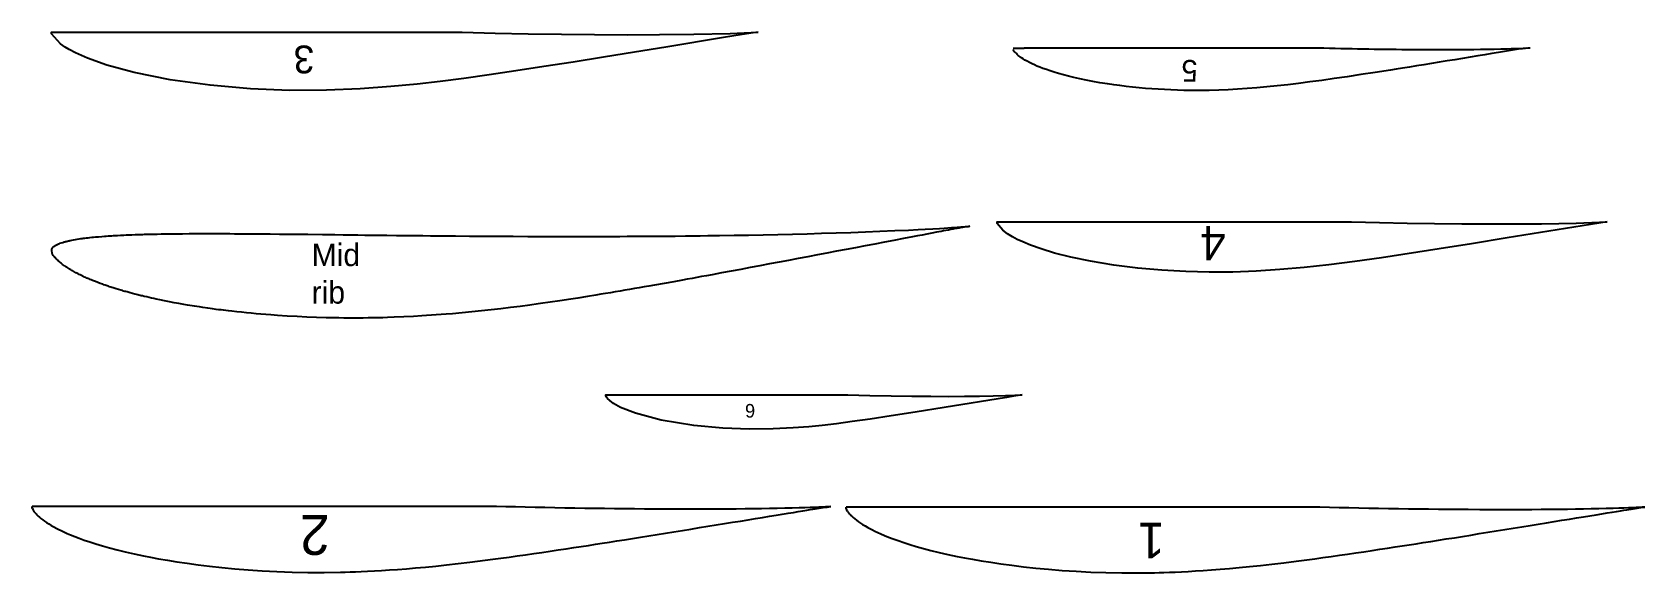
# Model space of a CAD drawing. Header units: metres. Extents: x -0.118 to 0.286, y -0.07 to 0.065.
import ezdxf

# ---------------------------------------------------------------- set-up
doc = ezdxf.new("R2010")
doc.units = ezdxf.units.M

msp = doc.modelspace()

# ---------------------------------------------------------------- linework, layer by layer
for p, q in [((0.12798, 0.06151), (0.13074, 0.06151)), ((0.20436, 0.06151), (0.13074, 0.06151)), ((-0.0014, -0.0532), (-0.11761, -0.0532)), ((0.20236, -0.05333), (0.08616, -0.05333)), ((0.08619, -0.0538), (0.08616, -0.05333))]:
    msp.add_line(p, q)
for points in [[(0.06415, 0.06549), (0.06226, 0.06523), (0.05966, 0.06482), (0.05549, 0.06414), (0.04104, 0.06178), (0.03318, 0.06051), (0.02539, 0.05925), (0.01782, 0.05804), (0.01051, 0.0569), (0.0035, 0.05583), (-0.0032, 0.05485), (-0.00955, 0.05396), (-0.01552, 0.0532), (-0.02123, 0.05254), (-0.02785, 0.05188), (-0.03548, 0.05132), (-0.04397, 0.05096), (-0.05317, 0.05092), (-0.06297, 0.05132), (-0.0731, 0.05222), (-0.08309, 0.05362), (-0.09212, 0.05543), (-0.09896, 0.05729), (-0.10377, 0.05899), (-0.10681, 0.06034), (-0.10833, 0.06115), (-0.10937, 0.06177), (-0.11051, 0.06257), (-0.11278, 0.06508), (-0.11279, 0.06513), (-0.11279, 0.06519), (-0.1128, 0.06525), (-0.1128, 0.06531), (-0.11281, 0.06537), (-0.11281, 0.06543), (-0.11281, 0.06549), (-0.00996, 0.06549), (-0.00174, 0.0653), (0.00656, 0.06513), (0.01488, 0.065), (0.02317, 0.06492), (0.03137, 0.06488), (0.03941, 0.0649), (0.048, 0.065), (0.05712, 0.0652), (0.06415, 0.06549)], [(0.11714, 0.01695), (0.11684, 0.01691), (0.11624, 0.01681), (0.11594, 0.01676), (0.11564, 0.01671), (0.11533, 0.01666), (0.11503, 0.0166), (0.11473, 0.01655), (0.11443, 0.0165), (0.11413, 0.01645), (0.11383, 0.01639), (0.11353, 0.01634), (0.11295, 0.01623), (0.11235, 0.01612), (0.11175, 0.016), (0.11115, 0.01589), (0.11055, 0.01578), (0.10995, 0.01566), (0.10879, 0.01544), (0.1076, 0.01521), (0.1064, 0.01498), (0.1052, 0.01475), (0.104, 0.01452), (0.10281, 0.01429), (0.10052, 0.01386), (0.09812, 0.0134), (0.09573, 0.01294), (0.09333, 0.01249), (0.09093, 0.01204), (0.08854, 0.01158), (0.08614, 0.01113), (0.08374, 0.01067), (0.08135, 0.01022), (0.07895, 0.00977), (0.07655, 0.00931), (0.07416, 0.00886), (0.07176, 0.0084), (0.06936, 0.00795), (0.06697, 0.0075), (0.06457, 0.00705), (0.06217, 0.0066), (0.05977, 0.00615), (0.05738, 0.00571), (0.05498, 0.00526), (0.05258, 0.00482), (0.05118, 0.00456), (0.04998, 0.00434), (0.04878, 0.00412), (0.04758, 0.0039), (0.04638, 0.00368), (0.04518, 0.00346), (0.04301, 0.00307), (0.04061, 0.00264), (0.03821, 0.00222), (0.03676, 0.00196), (0.03556, 0.00175), (0.03436, 0.00154), (0.03315, 0.00134), (0.03195, 0.00113), (0.03075, 0.00092), (0.02955, 0.00071), (0.02835, 0.00051), (0.02714, 0.00031), (0.02594, 0.00011), (0.02474, -0.00009), (0.02353, -0.00029), (0.02143, -0.00063), (0.01902, -0.00102), (0.01661, -0.00139), (0.01509, -0.00163), (0.01388, -0.00181), (0.01268, -0.00199), (0.01147, -0.00216), (0.01026, -0.00233), (0.00905, -0.0025), (0.00698, -0.00279), (0.00456, -0.00311), (0.00214, -0.00342), (-0.00028, -0.00371), (-0.0027, -0.00399), (-0.00513, -0.00425), (-0.00755, -0.0045), (-0.00998, -0.00473), (-0.01241, -0.00495), (-0.01401, -0.00508), (-0.01523, -0.00517), (-0.01645, -0.00526), (-0.01766, -0.00535), (-0.01888, -0.00543), (-0.0201, -0.00551), (-0.02212, -0.00562), (-0.02455, -0.00574), (-0.02699, -0.00584), (-0.02864, -0.0059), (-0.02986, -0.00594), (-0.03108, -0.00597), (-0.0323, -0.00599), (-0.03352, -0.00601), (-0.03474, -0.00603), (-0.03596, -0.00604), (-0.03718, -0.00604), (-0.0384, -0.00604), (-0.03961, -0.00603), (-0.04083, -0.00602), (-0.04205, -0.006), (-0.04401, -0.00596), (-0.04645, -0.00589), (-0.04888, -0.00579), (-0.05132, -0.00568), (-0.05376, -0.00554), (-0.05619, -0.00538), (-0.05792, -0.00526), (-0.05913, -0.00516), (-0.06035, -0.00506), (-0.06156, -0.00495), (-0.06278, -0.00484), (-0.06399, -0.00473), (-0.06521, -0.0046), (-0.06642, -0.00447), (-0.06763, -0.00434), (-0.06851, -0.00424), (-0.06912, -0.00416), (-0.06972, -0.00409), (-0.07033, -0.00401), (-0.07093, -0.00394), (-0.07154, -0.00386), (-0.07246, -0.00374), (-0.07367, -0.00357), (-0.07487, -0.0034), (-0.07577, -0.00326), (-0.07637, -0.00317), (-0.07698, -0.00308), (-0.07758, -0.00298), (-0.07818, -0.00288), (-0.07878, -0.00278), (-0.07968, -0.00263), (-0.08088, -0.00242), (-0.08208, -0.0022), (-0.08328, -0.00197), (-0.08447, -0.00174), (-0.08567, -0.00149), (-0.08658, -0.0013), (-0.08718, -0.00117), (-0.08777, -0.00104), (-0.08837, -0.0009), (-0.08896, -0.00076), (-0.08956, -0.00062), (-0.09002, -0.00051), (-0.09032, -0.00044), (-0.09061, -0.00037), (-0.09091, -0.00029), (-0.0912, -0.00022), (-0.0915, -0.00014), (-0.09192, -0.00003), (-0.09251, 0.00012), (-0.0931, 0.00028), (-0.09356, 0.00041), (-0.09386, 0.00049), (-0.09415, 0.00057), (-0.09445, 0.00065), (-0.09474, 0.00073), (-0.09503, 0.00082), (-0.09544, 0.00094), (-0.09602, 0.00111), (-0.09661, 0.00129), (-0.09708, 0.00144), (-0.09737, 0.00153), (-0.09766, 0.00163), (-0.09795, 0.00172), (-0.09824, 0.00182), (-0.09853, 0.00191), (-0.09882, 0.00201), (-0.09911, 0.00211), (-0.09939, 0.00221), (-0.09968, 0.00231), (-0.09997, 0.00241), (-0.10026, 0.00251), (-0.10064, 0.00265), (-0.10121, 0.00286), (-0.10178, 0.00308), (-0.10225, 0.00327), (-0.10254, 0.00339), (-0.10282, 0.00351), (-0.1031, 0.00362), (-0.10338, 0.00374), (-0.10366, 0.00386), (-0.10394, 0.00398), (-0.10422, 0.00411), (-0.1045, 0.00423), (-0.10474, 0.00434), (-0.10488, 0.0044), (-0.10502, 0.00447), (-0.10515, 0.00453), (-0.10529, 0.0046), (-0.10543, 0.00466), (-0.1056, 0.00475), (-0.10587, 0.00488), (-0.10614, 0.00502), (-0.10641, 0.00517), (-0.10668, 0.00531), (-0.10695, 0.00545), (-0.10722, 0.0056), (-0.10749, 0.00575), (-0.10775, 0.0059), (-0.10799, 0.00603), (-0.10812, 0.00611), (-0.10825, 0.00619), (-0.10837, 0.00626), (-0.10843, 0.0063), (-0.1085, 0.00634), (-0.10856, 0.00638), (-0.10863, 0.00642), (-0.10869, 0.00646), (-0.10877, 0.00651), (-0.10889, 0.0066), (-0.10902, 0.00668), (-0.10913, 0.00676), (-0.1092, 0.0068), (-0.10926, 0.00685), (-0.10932, 0.00689), (-0.10938, 0.00694), (-0.10944, 0.00698), (-0.10954, 0.00705), (-0.10978, 0.00723), (-0.11003, 0.00741), (-0.11026, 0.00758), (-0.11038, 0.00767), (-0.1105, 0.00777), (-0.11061, 0.00786), (-0.11067, 0.00791), (-0.11073, 0.00795), (-0.11078, 0.008), (-0.11081, 0.00803), (-0.11084, 0.00805), (-0.11087, 0.00808), (-0.1109, 0.0081), (-0.11093, 0.00813), (-0.11096, 0.00816), (-0.11108, 0.00826), (-0.11119, 0.00837), (-0.11129, 0.00847), (-0.11134, 0.00852), (-0.1114, 0.00858), (-0.11145, 0.00863), (-0.1115, 0.00869), (-0.11155, 0.00874), (-0.11161, 0.00881), (-0.11171, 0.00892), (-0.11182, 0.00903), (-0.11193, 0.00915), (-0.11195, 0.00918), (-0.11198, 0.00921), (-0.11201, 0.00924), (-0.11204, 0.00926), (-0.11206, 0.00929), (-0.11209, 0.00933), (-0.11214, 0.00939), (-0.1122, 0.00945), (-0.11225, 0.00951), (-0.11234, 0.00963), (-0.11243, 0.00976), (-0.11251, 0.00989), (-0.11257, 0.01002), (-0.11263, 0.01016), (-0.11266, 0.01029), (-0.11271, 0.01076), (-0.11268, 0.01117), (-0.11264, 0.01134), (-0.11262, 0.01142), (-0.11259, 0.01148), (-0.11257, 0.01153), (-0.11254, 0.01157), (-0.11249, 0.01165), (-0.11236, 0.01179), (-0.1122, 0.01191), (-0.11209, 0.01198), (-0.11199, 0.01204), (-0.11188, 0.0121), (-0.11174, 0.01217), (-0.11153, 0.01227), (-0.11135, 0.01235), (-0.11128, 0.01239), (-0.11123, 0.01241), (-0.11118, 0.01244), (-0.11111, 0.01247), (-0.11102, 0.01252), (-0.11088, 0.01258), (-0.11068, 0.01267), (-0.1104, 0.01277), (-0.10997, 0.01291), (-0.10964, 0.013), (-0.10951, 0.01303), (-0.1094, 0.01306), (-0.10929, 0.01309), (-0.10913, 0.01313), (-0.10891, 0.01318), (-0.10874, 0.01322), (-0.10862, 0.01325), (-0.10851, 0.01328), (-0.1084, 0.01331), (-0.10823, 0.01335), (-0.10802, 0.0134), (-0.10769, 0.01347), (-0.10726, 0.01355), (-0.1068, 0.01363), (-0.10635, 0.01371), (-0.1059, 0.01377), (-0.10545, 0.01384), (-0.10511, 0.01389), (-0.10488, 0.01392), (-0.10465, 0.01395), (-0.10442, 0.01398), (-0.10407, 0.01403), (-0.10362, 0.01408), (-0.10316, 0.01414), (-0.10271, 0.01418), (-0.10225, 0.01423), (-0.10178, 0.01427), (-0.10106, 0.01433), (-0.10017, 0.01441), (-0.09953, 0.01446), (-0.09908, 0.01449), (-0.09862, 0.01453), (-0.09816, 0.01456), (-0.09771, 0.01458), (-0.09724, 0.01461), (-0.09679, 0.01464), (-0.0963, 0.01466), (-0.09555, 0.0147), (-0.09466, 0.01474), (-0.09406, 0.01477), (-0.09361, 0.01478), (-0.09315, 0.0148), (-0.09265, 0.01482), (-0.09187, 0.01485), (-0.09099, 0.01488), (-0.09041, 0.0149), (-0.08996, 0.01491), (-0.0895, 0.01492), (-0.08899, 0.01494), (-0.0882, 0.01496), (-0.08726, 0.01498), (-0.08637, 0.01499), (-0.08532, 0.01501), (-0.08371, 0.01504), (-0.08187, 0.01506), (-0.08003, 0.01508), (-0.07836, 0.01509), (-0.07725, 0.01509), (-0.07634, 0.0151), (-0.07544, 0.0151), (-0.07436, 0.0151), (-0.07268, 0.0151), (-0.07102, 0.0151), (-0.06995, 0.01509), (-0.06904, 0.01509), (-0.06814, 0.01509), (-0.06701, 0.01508), (-0.06535, 0.01507), (-0.06349, 0.01506), (-0.06167, 0.01505), (-0.0598, 0.01503), (-0.05803, 0.01502), (-0.05571, 0.01499), (-0.05228, 0.01496), (-0.04863, 0.01492), (-0.04493, 0.01488), (-0.04182, 0.01484), (-0.03978, 0.01482), (-0.03799, 0.0148), (-0.03613, 0.01477), (-0.03431, 0.01475), (-0.03248, 0.01473), (-0.03062, 0.01471), (-0.02883, 0.01469), (-0.02639, 0.01466), (-0.02283, 0.01463), (-0.01983, 0.0146), (-0.01789, 0.01458), (-0.01604, 0.01456), (-0.01423, 0.01454), (-0.01168, 0.01452), (-0.00812, 0.01449), (-0.00445, 0.01447), (-0.0008, 0.01444), (0.00283, 0.01443), (0.0065, 0.01441), (0.00936, 0.0144), (0.01125, 0.0144), (0.0131, 0.01439), (0.01494, 0.01439), (0.01761, 0.01439), (0.02122, 0.01439), (0.02398, 0.01439), (0.02584, 0.0144), (0.02768, 0.0144), (0.02951, 0.01441), (0.03134, 0.01442), (0.03317, 0.01443), (0.03501, 0.01444), (0.03688, 0.01445), (0.0397, 0.01447), (0.04331, 0.0145), (0.04592, 0.01453), (0.04774, 0.01455), (0.04959, 0.01457), (0.05151, 0.01459), (0.05442, 0.01463), (0.0581, 0.01469), (0.06173, 0.01475), (0.06539, 0.01482), (0.06904, 0.0149), (0.0727, 0.01498), (0.07636, 0.01508), (0.08002, 0.01518), (0.08367, 0.01529), (0.08733, 0.01541), (0.09099, 0.01554), (0.09463, 0.01568), (0.09831, 0.01584), (0.10178, 0.016), (0.10417, 0.01612), (0.10594, 0.01622), (0.10782, 0.01632), (0.10953, 0.01641), (0.1107, 0.01648), (0.11158, 0.01654), (0.11252, 0.0166), (0.11337, 0.01665), (0.11394, 0.0167), (0.11439, 0.01673), (0.11485, 0.01676), (0.1153, 0.0168), (0.11577, 0.01683), (0.11617, 0.01687), (0.11645, 0.01689), (0.11669, 0.01691), (0.11691, 0.01693), (0.11714, 0.01695)], [(0.27666, 0.01803), (0.25162, 0.01401), (0.24276, 0.01257), (0.23466, 0.01128), (0.22016, 0.00907), (0.21348, 0.00814), (0.20704, 0.00732), (0.20082, 0.00663), (0.19476, 0.00609), (0.18882, 0.00571), (0.18294, 0.00548), (0.17708, 0.00544), (0.17118, 0.00558), (0.16521, 0.00593), (0.15915, 0.00647), (0.15315, 0.00723), (0.14736, 0.00818), (0.14241, 0.0092), (0.13829, 0.01024), (0.13495, 0.01126), (0.13232, 0.01219), (0.13036, 0.013), (0.129, 0.01364), (0.12784, 0.01427), (0.12657, 0.01505), (0.1254, 0.01593), (0.12398, 0.01767), (0.12397, 0.01772), (0.12396, 0.01777), (0.12396, 0.01782), (0.12395, 0.01788), (0.12395, 0.01793), (0.12395, 0.01798), (0.12395, 0.01803), (0.21271, 0.01803), (0.21968, 0.01786), (0.22662, 0.01772), (0.2335, 0.01761), (0.24031, 0.01754), (0.24703, 0.01751), (0.25364, 0.01751), (0.26021, 0.01757), (0.2689, 0.01773), (0.27666, 0.01803)], [(0.13024, -0.02528), (0.12921, -0.02542), (0.12802, -0.02561), (0.12627, -0.02589), (0.11067, -0.02843), (0.10348, -0.02958), (0.09741, -0.03053), (0.0922, -0.03132), (0.0877, -0.03196), (0.08375, -0.03247), (0.08019, -0.03289), (0.07684, -0.03322), (0.07286, -0.03354), (0.06786, -0.0338), (0.06197, -0.03386), (0.05531, -0.03362), (0.04802, -0.03293), (0.03982, -0.03157), (0.0334, -0.02986), (0.02968, -0.02838), (0.02795, -0.02741), (0.02697, -0.02668), (0.02645, -0.02617), (0.02618, -0.02585), (0.02603, -0.02552), (0.02603, -0.0255), (0.02602, -0.02547), (0.02602, -0.02544), (0.02602, -0.02541), (0.02601, -0.02539), (0.02601, -0.02536), (0.02601, -0.02533), (0.02601, -0.02531), (0.02601, -0.02528), (0.08659, -0.02528), (0.09207, -0.02541), (0.09747, -0.02551), (0.10257, -0.02558), (0.10733, -0.02562), (0.11175, -0.02564), (0.11583, -0.02562), (0.11957, -0.02559), (0.12298, -0.02553), (0.12603, -0.02545), (0.12841, -0.02537), (0.13024, -0.02528)]]:
    msp.add_lwpolyline(points, close=True)
for points, knots in [([(0.25645, 0.06151), (0.25595, 0.06145), (0.25555, 0.06139), (0.25366, 0.06111), (0.25232, 0.06088), (0.24322, 0.05938), (0.22989, 0.05722), (0.20167, 0.05276), (0.18973, 0.0512), (0.1686, 0.05078), (0.15992, 0.0513), (0.14123, 0.05414), (0.13558, 0.05624), (0.13083, 0.05847), (0.12971, 0.05932), (0.12891, 0.05998), (0.12861, 0.0603), (0.12829, 0.06068), (0.12824, 0.06073), (0.12816, 0.06084), (0.12812, 0.06091), (0.12805, 0.06105), (0.12802, 0.06113), (0.128, 0.06121)], [-1.326411, -1.326411, -1.326411, -1.326411, -1.318155, -1.318155, -1.298119, -1.298119, -1.182304, -1.182304, -0.860746, -0.860746, -0.645401, -0.645401, -0.378391, -0.378391, -0.198926, -0.198926, -0.066854, -0.066854, -0.047728, -0.047728, -0.02574, -0.02574, 0, 0, 0, 0]), ([(0.2574, 0.06151), (0.25598, 0.06141), (0.2543, 0.06135), (0.24288, 0.06104), (0.23335, 0.06106), (0.21934, 0.06118), (0.21192, 0.06132), (0.20436, 0.06151)], [-6.793228, -6.793228, -6.793228, -6.793228, -6.159374, -6.159374, -4.003932, -4.003932, -1.671273, -1.671273, -1.671273, -1.671273]), ([(-0.11757, -0.05367), (-0.11754, -0.05384), (-0.11747, -0.054), (-0.11732, -0.05425), (-0.11725, -0.05434), (-0.11714, -0.05448), (-0.11709, -0.05453), (-0.11692, -0.05473), (-0.11664, -0.05504), (-0.1165, -0.05521), (-0.11629, -0.05546), (-0.11477, -0.05676), (-0.11351, -0.05763), (-0.10912, -0.05993), (-0.10265, -0.06294), (-0.08067, -0.0674), (-0.06295, -0.07015), (-0.03467, -0.0695), (-0.02439, -0.06912), (0.00171, -0.06596), (0.01436, -0.06406), (0.04131, -0.05986), (0.07327, -0.0546), (0.07985, -0.05355), (0.08102, -0.05337), (0.08234, -0.0532)], [-24.400184, -24.400184, -24.400184, -24.400184, -23.875498, -23.875498, -23.559699, -23.559699, -23.359157, -23.359157, -22.814413, -22.814413, -20.443323, -20.443323, -14.85593, -14.85593, -8.312799, -8.312799, -3.672258, -3.672258, -2.494266, -2.494266, -1.794003, -1.794003, -0.398721, -0.398721, 0, 0, 0, 0]), ([(0.08234, -0.0532), (0.08077, -0.05331), (0.07842, -0.05342), (0.06499, -0.05381), (0.0539, -0.05396), (0.025, -0.05378), (0.01129, -0.05353), (-0.0014, -0.0532)], [-10.859623, -10.859623, -10.859623, -10.859623, -9.126158, -9.126158, -5.027877, -5.027877, -1.624567, -1.624567, -1.624567, -1.624567]), ([(0.08619, -0.0538), (0.08622, -0.05397), (0.08629, -0.05413), (0.08645, -0.05438), (0.08651, -0.05447), (0.08663, -0.05461), (0.08667, -0.05466), (0.08684, -0.05486), (0.08712, -0.05517), (0.08727, -0.05534), (0.08748, -0.05559), (0.089, -0.05689), (0.09025, -0.05776), (0.09465, -0.06006), (0.10111, -0.06307), (0.12309, -0.06753), (0.14081, -0.07028), (0.16909, -0.06963), (0.17937, -0.06925), (0.20548, -0.06609), (0.21812, -0.06419), (0.24507, -0.05999), (0.27703, -0.05473), (0.28361, -0.05368), (0.28478, -0.0535), (0.2861, -0.05333)], [-24.400184, -24.400184, -24.400184, -24.400184, -23.875498, -23.875498, -23.559699, -23.559699, -23.359157, -23.359157, -22.814413, -22.814413, -20.443323, -20.443323, -14.85593, -14.85593, -8.312799, -8.312799, -3.672258, -3.672258, -2.494266, -2.494266, -1.794003, -1.794003, -0.398721, -0.398721, 0, 0, 0, 0]), ([(0.2861, -0.05333), (0.28453, -0.05344), (0.28219, -0.05355), (0.26876, -0.05394), (0.25766, -0.05408), (0.22876, -0.05391), (0.21505, -0.05366), (0.20236, -0.05333)], [-10.859623, -10.859623, -10.859623, -10.859623, -9.126158, -9.126158, -5.027877, -5.027877, -1.624567, -1.624567, -1.624567, -1.624567])]:
    msp.add_open_spline(points, degree=3, knots=knots)
msp.add_open_spline([(-0.11757, -0.05367), (-0.1176, -0.05353), (-0.11761, -0.05336), (-0.11761, -0.0532)], degree=3)

# ---------------------------------------------------------------- texts
at = {"attachment_point": 3, "rotation": 180}
for s, width, gutter_width, insert, char_height in [('3', 0.0010979, 0.03481, (-0.05217, 0.05521), 0.00696), ('5', 0.0009434, 0.02699, (0.17013, 0.05316), 0.0054), ('4', 0.0012246, 0.04291, (0.17485, 0.0084), 0.00858), ('6', 0.0013638, 0.01706, (0.06085, -0.03095), 0.00341), ('2', 0.0018767, 0.05001, (-0.05058, -0.06531), 0.01), ('1', 0.0006173, 0.04454, (0.15924, -0.06618), 0.00891)]:
    msp.add_mtext_dynamic_manual_height_columns(s, width=width, gutter_width=gutter_width, heights=[0], dxfattribs=dict(at, insert=insert, char_height=char_height))
at = {"insert": (-0.04766, 0.01259), "char_height": 0.005629, "attachment_point": 1}
msp.add_mtext_dynamic_manual_height_columns('Mid rib', width=0.001936, gutter_width=0.02815, heights=[0], dxfattribs=at)

doc.saveas('drawing.dxf')
